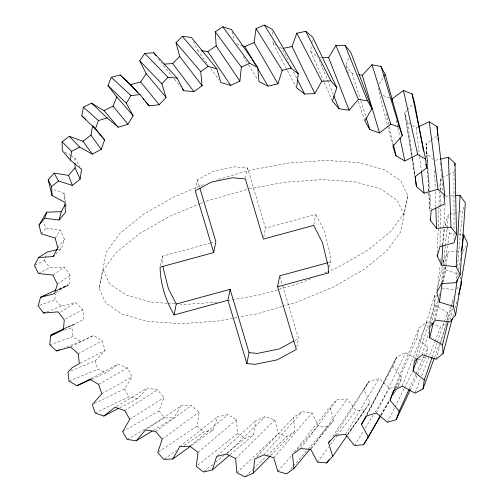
<?xml version="1.0" encoding="UTF-8"?>
<svg xmlns="http://www.w3.org/2000/svg" width="502" height="502" viewBox="0 0 502 502"><rect width="100%" height="100%" fill="white"/><g stroke="black" fill="none" stroke-linecap="round" stroke-linejoin="round"><path stroke-width="0.38" stroke-dasharray="2.51 1.88" d="M440.022 246.582L440.48 206.893M440.486 206.115L440.637 192.887M440.674 189.769L440.806 178.097L439.658 187.961L441.465 190.484M437.355 252.983L438.961 207.546M438.986 206.761L439.514 191.877M442.814 244.97L443.718 228.705M443.762 227.927L445.186 202.362M65.881 206.912L66.182 203.046L63.955 193.32L52.371 189.31M456.343 278.786L457.058 271.024M457.485 266.367L462.537 211.273L464.394 205.638M441.484 283.624L445.218 246.344M445.299 245.566L447.006 228.479M447.087 227.701L448.411 214.498L445.293 223.93L444.816 227.82M64.043 328.892L83.734 319.485L82.88 309.571L75.482 302.624L61.413 306.057L54.781 299.832L55.471 293.94M38.441 273.49L49.742 267.773L64.262 267.077L70.142 275.278L68.987 285.142L56.506 290.683M454.015 228.912L453.984 172.249L454.329 169.299M436.935 291.649L440.298 264.403M440.681 261.291L441.164 257.4M442.701 244.945L444.716 228.598M230.104 454.774L253.736 434.638L255.7 420.651L265.056 416.742L274.801 419.879L278.284 433.646L287.018 436.458L294.517 431.425L293.632 417.3L302.003 411.684L312.169 412.92L318.343 425.796L327.455 426.901L333.78 420.532L330.078 406.815L337.143 399.711L347.34 398.996L355.962 410.479L365.098 409.845L370.012 402.378L363.636 389.596L369.121 381.269L378.954 378.64L389.703 388.291L398.513 385.931L401.82 377.667L393.016 366.309L396.712 357.085L405.804 352.63L415.637 358.516M442.218 282.695L444.584 266.411M444.697 265.633L447.514 246.25M447.966 243.15L449.428 233.066L445.293 223.93M457.661 276.96L458.119 273.86M458.696 269.988L459.951 261.473M460.064 260.695L460.641 256.823M158.406 452.089L197.048 426.054L199.231 412.104L191.419 405.597L181.197 405.71L145.473 429.994M323.953 81.813L310.569 51.141L311.485 45.262M311.949 42.325L312.52 38.654M394.98 388.73L417.087 337.846L418.85 328.076L426.851 321.977L431.174 323.545M426.537 355.366L427.98 347.34L417.087 337.846M450.363 319.648L452.509 308.09M462.537 254.156L462.963 251.847M435.485 320.15L438.685 303.384M442.758 282.042L445.663 266.8M445.807 266.035L448.575 251.552L460.811 251.151M236.975 317.546L217.899 321.079L180.519 323.696L147.977 321.406L122.488 314.359L105.803 303.039L99.038 288.217L106.468 251.684L120.248 233.06L143.233 214.385L173.855 196.947L204.967 184.027M160.395 265.696L162.265 256.227L209.817 243.301M195.529 189.386L197.399 179.917L213.513 171.163L234.854 166.833L247.511 167.988L265.508 228.165L263.782 236.9M245.503 178.185L247.511 167.988M313.857 224.664L315.871 214.473L265.508 228.165M296.776 347.258L298.502 338.524L282.438 284.778M329.469 267.102L330.473 262.006L330.435 255.574L324.568 231.604L315.871 214.473M282.758 306.302L296.833 302.148L333.008 287.125L363.63 269.687L386.615 251.019L400.395 232.388L404.028 215.076L407.825 195.855L401.06 181.034L384.375 169.714L358.886 162.667L326.344 160.376L288.964 162.993L249.293 170.341L215.954 180.174M99.038 288.217L102.672 270.904L116.451 252.28L139.437 233.606L170.059 216.167L199.721 203.85M407.825 195.855L404.192 213.168L390.412 231.798L367.426 250.467L336.804 267.905L328.12 271.513M429.31 327.122L436.138 295.176M437.28 289.855L442.318 266.28M442.965 263.236L443.617 260.193L448.575 251.552M433.897 320.263L438.24 301.959M442.946 282.124L445.845 269.919L445.161 266.926M448.474 320.32L453.111 301.307M452.829 316.593L453.827 312.821M455.025 308.297L457.416 299.242M436.094 359.263L450.997 306.666M451.21 305.913L453.764 296.895M422.251 354.751L428.67 332.198M430.81 324.681L437.869 299.87M438.943 296.111L439.796 293.105M414.702 360.367L434.688 295.358L436.213 293.626M35.121 265.087L44.471 260.425L46.799 253.378M55.879 253.962L61.388 248.741L64.501 239.31L60.372 230.173L45.952 228.096L43.178 221.953M417.72 356.928L434.927 305.298L434.688 295.358M432.096 357.33L437.142 342.653M437.399 341.918L444.214 322.108M444.465 321.374L447.495 312.564L434.927 305.298M191.676 445.412L212.992 430.051L217.73 416.735L227.713 414.69L236.668 419.603L237.327 433.734L196.313 466.414M434.544 357.374L439.382 344.19M439.652 343.456L446.899 323.671M122.651 431.626L158.99 410.906L163.934 397.666L157.565 389.816L147.488 387.99L115.096 407.247M348.394 72.941L345.859 65.574L348.984 57.215M402.297 386.101L426.851 321.977M414.997 393.141L420.331 379.317M421.736 375.678L434.644 342.213M434.92 341.492L440.536 326.94L446.51 322.384M393.957 389.408L418.85 328.076M409.431 388.535L415.825 374.329M416.145 373.62L423.826 356.571M424.146 355.862L427.98 347.34M410.285 389.985L417.338 375.157M417.67 374.454L426.066 356.803M376.381 412.989L405.804 352.63M387.456 422.289L394.729 407.611M395.074 406.909L404.066 388.743M404.417 388.04L412.374 371.963M416.528 363.58L418.254 360.085L425.043 356.759M366.655 415.951L396.712 357.085L366.554 414.734M366.661 414.878L393.016 366.309M380.623 415.192L389.1 400.182M395.651 388.586L401.82 377.667M463.108 251.075L466.069 245.911M381.012 415.512L389.364 401.393M393.342 394.672L395.727 390.638L393.361 394.61M381.074 415.292L389.395 401.28M345.514 434.393L378.954 378.64M153.386 430.321L173.861 417.833L181.197 405.71M354.531 445.588L363.53 430.929M365.167 428.262L372.936 415.606M374.981 412.274L389.703 388.291M335.355 435.441L369.121 381.269L332.431 436.891M94.439 403.495L124.615 388.862L132.139 376.845L127.452 367.96L117.914 364.264L89.795 379.23M379.242 83.865L383.597 76.906M55.201 238.124L60.372 230.173M347.371 435.159L370.012 402.378M347.804 434.701L365.098 409.845L347.233 434.5M311.322 448.844L347.34 398.996M300.667 448.575L337.143 399.711M317.484 462.141L328.609 447.207M330.467 444.716L336.955 436M337.419 435.378L355.962 410.479M294.429 452.026L330.078 406.815M57.768 247.775L64.501 239.31M41.289 233.819L45.952 228.096M310.838 448.148L333.78 420.532M273.778 457.667L312.169 412.92M290.652 469.144L292.697 466.797M293.206 466.214L307.519 449.786M308.027 449.196L327.455 426.901M456.663 289.008L459.129 286.203M263.933 454.856L302.003 411.684M277.744 471.315L291.794 455.559M297.002 449.723L318.343 425.796M119.79 407.8L137.849 398.469L147.488 387.99M256.855 456.782L293.632 417.3M70.838 371.041L95.248 360.781L105.056 350.452L102.232 340.864L93.598 335.436L80.521 341.479L64.582 347.773M406.808 110.616L404.737 112.793L411.916 158.08M407.323 110.07L413.002 104.09M270.854 455.333L294.517 431.425M235.67 458.652L274.801 419.879M226.559 454.034L265.056 416.742M245.553 476.36L252.839 469.351M253.397 468.812L266.286 456.412M266.844 455.872L287.018 436.458M236.825 472.758L278.284 433.646M217.228 455.885L255.7 420.651M198.008 452.39L236.668 419.603M189.982 446.146L227.713 414.69M204.119 471.522L212.61 464.651M215.64 462.198L224.13 455.32M227.161 452.867L245.346 438.139L253.736 434.638M179.766 446.598L217.73 416.735M162.246 439.124L199.231 412.104M91.991 379.041L106.33 372.685L117.914 364.264M155.601 431.488L191.419 405.597M52.917 275.083L64.262 267.077M430.377 140.717L426.066 143.754L427.158 163.294M430.998 140.284L436.545 136.375M57.36 284.088L70.142 275.278M164.355 458.935L176.516 450.645M184.203 445.412L204.044 431.889L212.992 430.051M55.86 292.785L68.015 284.872L57.209 289.428M60.428 312.194L75.482 302.624M124.753 410.63L157.565 389.816M129.748 419.365L163.934 397.666M127.131 439.451L164.7 417.94L173.861 417.833M98.612 384.375L127.452 367.96M101.768 393.863L132.139 376.845M65.549 319.002L82.88 309.571M294.925 340.469L298.502 338.524M78.186 353.722L102.232 340.864M80.075 363.253L105.056 350.452M70.55 347.02L93.598 335.436M55.132 291.405L68.429 284.985L56.519 290.658M95.16 413.02L128.819 396.831L137.849 398.469M412.5 125.481L416.202 127.803L417.576 127.169M442.193 177.482L447.74 175.016M448.437 174.709L453.984 172.249M66.528 327.837L74.798 324.223L64.626 328.264M200.449 203.548L204.785 201.748M310.757 278.723L300.629 282.927L261.366 294.511L229.32 300.447M324.505 273.013L327.398 271.814M69.044 381.1L97.783 369.372L106.33 372.685M61.413 306.057L46.473 311.949M39.501 305.31L54.781 299.832M49.773 344.918L72.784 336.616L80.521 341.479M64.714 330.216L72.018 327.731L72.784 336.616M206.234 201.145L248.546 188.997M282.017 306.521L257.57 313.731L240.025 316.982M210.576 243.093L214.348 242.071M328.233 262.615L330.473 262.006M435.792 160.257L440.241 159.172M58.414 249.425L61.388 248.741M449.892 214.159L458.075 212.29M458.815 212.12L462.537 211.273M249.312 188.859L285.167 182.213L322.554 179.597L355.096 181.887L380.579 188.934L397.27 200.254L404.028 215.076M217.021 302.185L184.309 304.476L180.438 304.206M445.531 196.163L450.118 195.943M450.884 195.905L454.705 195.724M319.837 57.63L321.299 57.611M167.266 303.277L151.767 302.185L126.284 295.138L109.593 283.818L102.835 268.997M168.038 303.333L175.016 303.823M193.402 41.509L197.631 50.319L200.536 50.671M449.428 233.066L453.977 233.725M458.533 234.378L461.57 234.817M442.049 287.966L454.925 290.012M345.859 65.574L352.235 73.424L355.115 73.945M236.392 43.806L241.261 45.375M445.845 269.919L458.878 274.431M431.896 323.803L440.536 326.94M383.026 95.543L389.841 98.185M273.032 41.409L273.132 43.636L275.692 45.042M279.526 47.15L282.08 48.556L289.02 62.555M237.327 433.734L245.346 438.139M64.953 152.206L70.242 155.262M70.901 155.645L74.873 157.942L79.981 166.595M416.29 358.905L418.254 360.085M412.192 158.143L404.737 112.793L407.568 122.375L410.034 123.925M310.569 51.141L317.779 57.146M197.048 426.054L204.044 431.889M431.155 210.438L426.066 143.754L426.913 153.668L433.176 159.548M158.99 410.906L164.7 417.94M163.426 65.448L172.136 76.279M174.552 79.291L180.839 87.116M158.375 58.803L162.008 63.641M197.631 50.319L208.092 64.846M210.821 68.636L219.01 80.006M44.471 260.425L49.742 267.773M243.25 56.531L248.208 64.432M248.615 65.091L257.695 79.573M273.132 43.636L287.062 69.866M287.433 70.556L296.23 87.122M124.615 388.862L128.819 396.831M290.407 65.354L291.449 67.456M293.526 71.654L296.651 77.954M324.267 82.529L332.362 101.078M319.247 59.801L333.19 94.326M358.271 101.68L364.86 120.838M352.235 73.424L360.58 100.017M360.812 100.758L365.908 117.01M279.978 276.571L282.212 284.032M197.399 179.917L199.62 187.353M95.248 360.781L97.783 369.372M378.044 87.913L392.451 144.821M232.062 31.77L234.265 40.461M460.102 276.859L460.598 279.043M443.617 260.193L444.477 263.933M386.44 113.446L388.83 124.038M389.514 127.069L393.267 143.716M396.354 120.405L397.791 127.295M397.948 128.06L399.705 136.481M412.318 158.914L415.223 176.591M412.042 158.845L414.715 175.731M407.568 122.375L414.928 175.662M416.202 127.803L419.565 155.821M419.659 156.599L421.341 170.611M63.955 193.32L64.871 202.388M440.298 162.811L440.511 165.152M440.875 169.048L441.308 173.73M441.377 174.514L442.959 191.676M443.322 195.573L443.605 198.692M427.334 166.419L428.777 192.21M428.821 192.988L429.825 210.959M426.913 153.668L428.909 192.429M428.953 193.207L429.869 211.035M272.573 31.739L272.787 36.2M434.644 170.736L435.221 188.645M435.322 191.758L435.83 207.326M447.495 312.564L447.69 320.728M74.873 157.942L74.98 162.529M162.265 256.227L162.372 264.541M454.015 233.574L454.021 239.78M398.513 385.931L397.32 387.952L398.513 385.931"/><path stroke-width="0.75" d="M63.936 328.603L51.568 334.677L50.495 336.045L49.773 344.918L56.613 350.923L70.55 347.02L78.186 353.722L79.385 363.611L72.326 367.527L67.965 372.246L69.044 381.1L76.944 385.712L89.795 379.23L98.612 384.375L101.768 393.863L92.33 404.518L95.16 413.02L103.82 416.051L115.096 407.247L124.753 410.63L129.748 419.365L122.651 431.626L127.131 439.451L136.205 440.787L145.473 429.994L155.601 431.488L162.246 439.124L157.766 452.528L163.715 459.368L172.864 458.966L179.766 446.598L189.982 446.146L198.008 452.39L196.313 466.414L203.511 472.012L212.384 469.878L216.657 456.412L226.559 454.034L235.67 458.652L236.825 472.758L244.995 476.9L253.246 473.122L254.721 459.073L263.933 454.856L273.778 457.667L277.744 471.315L286.56 473.838L293.883 468.561L292.503 454.467L300.667 448.575L310.863 449.478L317.484 462.141L326.626 462.951L332.726 456.368L328.546 442.783L335.355 435.441L345.514 434.393L354.531 445.588L363.636 444.647L368.286 437.022L361.465 424.454L366.655 415.951L376.381 412.989L387.456 422.289L396.178 419.641L399.197 411.263L390.004 400.201L393.367 390.851L402.297 386.101L414.997 393.141L422.998 388.881L424.272 380.077L413.052 370.94L414.47 361.114L422.251 354.751L436.094 359.263L443.065 353.559L442.544 344.661L429.731 337.815L429.147 327.881L435.485 320.15L449.936 321.964L455.615 315.036L453.312 306.383L439.401 302.078L436.834 292.428L441.484 283.624L455.985 282.664L460.152 274.776L456.167 266.713L441.691 265.119L437.242 256.114L437.298 254.545M456.167 266.713L460.058 195.466L455.471 195.686M441.691 265.119L442.77 245.748M460.152 274.776L465.323 202.821L460.058 195.466M50.495 336.045L63.453 329.764L64.256 319.862L58.094 311.855L43.611 313.028L38.089 305.856L40.58 297.316L55.766 290.037M437.242 256.114L440.022 246.582L454.021 242.886L456.513 234.346L450.991 227.174L436.508 228.347L430.346 220.34L431.155 210.438L444.113 204.157L444.835 195.284L437.016 126.623L429.279 121.76L418.95 126.529M182.289 88.917L183.738 90.724L193.935 91.628L202.105 85.735L179.716 56.425L176.014 42.708L182.345 36.339L191.457 37.449L216.864 68.887L220.83 82.535L230.675 85.346L239.887 81.129L241.355 67.08L215.276 31.814L222.781 26.782L231.51 29.593L257.777 67.444L258.938 81.55L268.049 86.168L277.951 83.79L282.218 70.318L256.064 28.601L264.447 25.1L272.467 29.505L298.288 73.788L296.594 87.812L304.626 94.056L314.836 93.604L321.738 81.236L296.807 33.188L305.749 31.356L312.752 37.186L336.842 87.674L332.362 101.078L339.001 108.714L349.128 110.208L358.397 99.415L367.477 100.751L371.951 108.576L364.86 120.838L369.855 129.572L379.512 132.955L390.788 124.151L399.441 127.182L402.271 135.684L392.834 146.339L395.99 155.827L404.807 160.966L417.664 154.49L425.564 159.096L426.637 167.957L415.223 176.591L416.422 186.474L424.058 193.182L437.995 189.279L444.835 195.284M454.756 165.616L455.013 163.407L448.386 157.182L440.241 159.172M277.951 83.79L254.1 42.588L256.064 28.601M45.431 295.258L40.58 297.316L54.58 293.62L57.36 284.088L52.917 275.083L38.441 273.49L34.45 265.42L38.616 257.539L53.118 256.578L57.768 247.775L55.201 238.124L41.289 233.819L38.993 225.166L44.672 218.238L59.123 220.052L65.455 212.321L64.871 202.388L52.064 195.535L48.198 179.841L54.122 173.108L58.508 180.94L72.357 185.451L80.132 179.088L81.556 169.256L70.336 160.125L71.604 151.322L62.091 141.765L69.263 136.299L82.949 141.269L92.312 154.101L101.235 149.351L104.604 140.002L93.184 125.983M439.401 302.078L442.105 283.467M453.312 306.383L457.322 279.281M461.558 250.63L463.842 235.143L462.329 234.923M455.615 315.036L467.55 243.332L463.842 235.143M104.604 140.002L95.411 128.939L81.813 115.899L83.395 107.146L91.54 103.155L103.996 110.609L118.221 127.213L127.954 124.251L133.137 115.749L126.322 103.18L107.974 85.572L111.287 77.308L120.097 74.949L130.846 84.6L137.943 92.851M82.949 141.269L90.95 135.163L92.575 126.146M176.258 304.024L230.117 289.347L227.964 300.271L174.1 314.949L176.258 304.024L168.358 288.468L162.748 266.029M174.1 314.949C165.817 300.497 160.257 283.894 160.107 267.152L213.701 252.581L215.86 241.657L199.846 188.099M327.492 262.822L279.758 275.824L277.6 286.749L296.349 349.448L277.255 359.834L255.185 364.352L246.877 363.542L249.036 352.617L230.117 289.347M277.6 286.749L328.314 272.931L328.603 271.475M429.731 337.815L433.351 322.554M442.544 344.661L448.104 321.845M59.123 220.052L61.225 211.687L65.417 204.377M443.065 353.559L452.233 318.858M458.608 294.712L461.595 283.398L461.1 281.22M44.672 218.238L46.692 212.164L61.225 211.687M413.052 370.94L417.231 358.403M424.272 380.077L432.096 357.33M314.836 93.604L292.064 46.504L296.807 33.188M95.411 128.939L98.43 120.562L107.146 117.914L118.221 127.213M422.998 388.881L434.28 358.108M103.996 110.609L113.088 106.154L116.784 96.93L107.974 85.572M390.004 400.201L394.672 389.445M399.197 411.263L409.111 389.245M396.178 419.641L410.285 389.985M361.465 424.454L365.92 416.246M368.286 437.022L380.234 415.876M46.692 212.164L38.993 225.166M363.636 444.647L380.284 416.622M349.128 110.208L328.603 57.535L335.938 45.406L345.1 45.305L350.81 52.334L371.951 108.576M126.322 103.18L130.972 95.556L140.071 94.614L149.094 105.809L159.253 104.761L166.062 97.419L161.882 83.834L139.782 60.861L144.701 53.4L153.832 52.76L177.118 78.061L183.738 90.724M383.992 76.273L385.185 74.378L380.98 66.415L371.951 64.777L362.306 75.25L358.71 74.597M130.846 84.6L140.679 81.97L146.164 73.643L139.782 60.861M328.546 442.783L329.827 440.831M63.453 329.764L64.043 328.892M332.726 456.368L346.932 435.805M326.626 462.951L328.917 459.788M293.883 468.561L310.343 448.75M54.122 173.108L68.504 175.399L75.112 167.881L74.999 163.294M161.882 83.834L167.982 77.252L177.118 78.061M253.246 473.122L270.308 455.885M163.916 64.143L172.657 63.534L179.716 56.425M53.118 256.578L54.222 255.531M212.384 469.878L229.514 455.283M52.064 195.535L51.537 186.637L58.508 180.94M423.506 151.002L414.552 102.458L412.016 93.868L403.47 90.555L391.886 98.982L392.526 102.038M202.105 85.735L200.725 71.642L208.041 66.364L216.864 68.887M172.864 458.966L190.421 446.316M201.258 50.758L207.797 51.555L216.167 45.939L215.276 31.814M38.616 257.539L47.263 251.973L57.674 249.594M136.205 440.787L152.062 431.124M293.733 341.122L279.413 348.909L257.338 353.427L249.036 352.617M71.604 151.322L79.605 147.061L92.312 154.101M103.82 416.051L118.403 408.515M241.355 67.08L249.613 63.302L257.777 67.444M76.944 385.712L91.276 379.355M241.958 45.6L244.744 46.498L254.1 42.588M56.613 350.923L59.512 349.781M43.611 313.028L45.042 312.489M51.568 334.677L55.22 333.441M282.218 70.318L291.091 68.19L298.288 73.788M282.852 48.399L292.064 46.504M321.738 81.236L330.893 80.835L336.842 87.674M322.027 57.604L328.603 57.535M81.813 115.899L85.829 119.401M83.395 107.146L98.43 120.562M111.287 77.308L130.972 95.556M91.54 103.155L107.146 117.914M120.097 74.949L140.071 94.614M144.701 53.4L167.982 77.252M69.263 136.299L79.605 147.061M116.784 96.93L133.137 115.749M143.014 98.743L144.024 99.917M145.549 101.686L149.094 105.809M182.345 36.339L208.041 66.364M176.014 42.708L200.725 71.642M70.336 160.125L62.304 150.675L62.091 141.765M146.164 73.643L166.062 97.419M113.088 106.154L127.954 124.251M140.679 81.97L159.253 104.761M172.657 63.534L193.935 91.628M153.832 52.76L156.103 55.785M222.781 26.782L249.613 63.302M90.95 135.163L101.235 149.351M207.797 51.555L230.675 85.346M216.167 45.939L239.887 81.129M264.447 25.1L291.091 68.19M244.744 46.498L255.8 65.323M257.777 68.686L268.049 86.168M305.749 31.356L330.893 80.835M297.341 79.36L304.626 94.056M48.198 179.841L51.537 186.637M75.112 167.881L80.132 179.088M335.938 45.406L358.397 99.415M345.1 45.305L367.477 100.751M333.774 95.769L339.001 108.714M68.504 175.399L72.357 185.451M371.951 64.777L390.788 124.151M366.14 117.75L369.855 129.572M380.98 66.415L399.441 127.182M213.701 252.581L195.24 190.842L211.361 182.088L232.696 177.752L245.359 178.913L263.349 239.084L313.712 225.398L322.409 242.529L328.277 266.499L328.314 272.931M227.964 300.271L246.877 363.542M362.306 75.25L379.512 132.955M385.185 74.378L402.271 135.684M393.436 144.476L395.99 155.827M403.47 90.555L417.664 154.49M400.025 138.012L404.807 160.966M412.016 93.868L425.564 159.096M425.928 164.104L426.637 167.957M415.035 176.434L416.422 186.474M429.279 121.76L437.995 189.279M421.435 171.389L424.058 193.182M437.995 137.849L438.208 140.19M437.016 126.623L437.782 135.509M430.27 218.79L430.346 220.34M448.386 157.182L450.991 227.174M435.855 208.104L436.508 228.347M455.013 163.407L456.513 234.346"/></g></svg>
